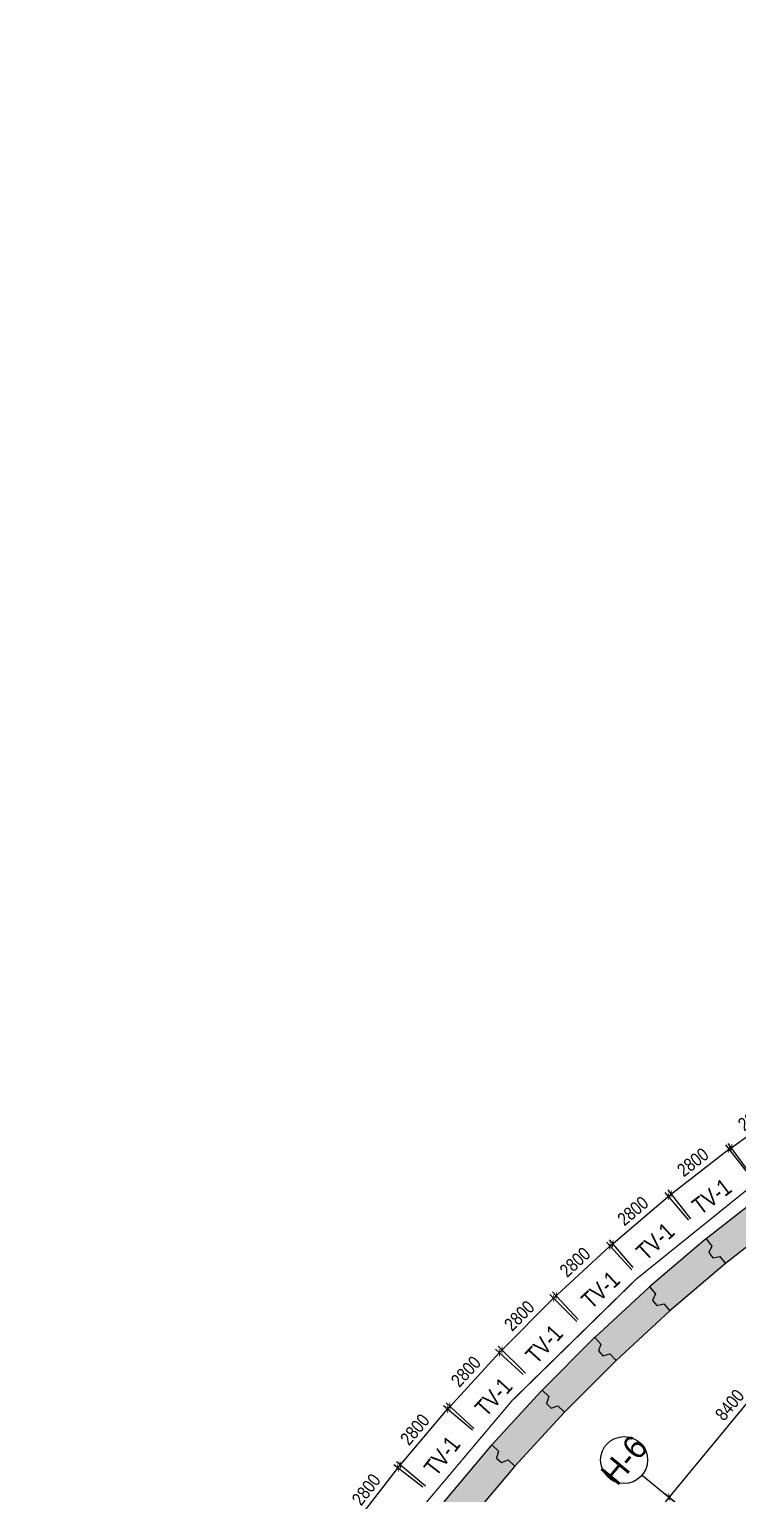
# Model space of a CAD drawing. Header units: millimetres. Extents: x -1534340 to 1713810, y -1348191 to 1114081.
# Drawn here: x 830119 to 857232, y -67028 to -10939 of the extents above; entities that cross this region are included whole.
import ezdxf
from ezdxf.enums import TextEntityAlignment as Align

# ---------------------------------------------------------------- set-up
doc = ezdxf.new("R2010")
doc.units = ezdxf.units.MM
doc.header["$LTSCALE"] = 100
doc.header["$PDMODE"] = 32
doc.header["$PDSIZE"] = 2.5
for name, pattern in [('CENTER2', [1.125, 0.75, -0.125, 0.125, -0.125]), ('DASHDOT', [1, 0.5, -0.25, 0, -0.25]), ('DASHED', [4.5, 3, -1.5])]:
    doc.linetypes.add(name, pattern=pattern)
for name, color, linetype in [('A-GRID-SYM', 50, 'Continuous'), ('ccu11-Dim', 8, 'Continuous'), ('ccu11-Khuat', 9, 'DASHED'), ('ccu12-Hatch', 250, 'Continuous'), ('ccu12-Manh', 8, 'Continuous'), ('ccu12-Truc', 13, 'CENTER2'), ('KC-Betong', 6, 'Continuous'), ('Xref_ST_MBDV Cot vach 30.7.2022$0$Xref_ST_MBDV Cot vach 30.7.2022|Xref_ST_MBDV Cot vach 30.7.2022|Xref_ST_MBDV Cot vach 30.7.2022|Xref_ST_MBDV Cot vach 30.7.2022|A-CORE-OTLN', 2, 'Continuous'), ('Xref_ST_MBDV Cot vach 30.7.2022$0$Xref_ST_MBDV Cot vach 30.7.2022|Xref_ST_MBDV Cot vach 30.7.2022|Xref_ST_MBDV Cot vach 30.7.2022|Xref_ST_MBDV Cot vach 30.7.2022|ccu12-Thay', 7, 'Continuous')]:
    doc.layers.add(name, color=color, linetype=linetype)
doc.layers.add('ccu12-Tencaukien', color=9, linetype='Continuous', lineweight=15)
doc.styles.add('Arial', font='arial.ttf', dxfattribs={"width": 0.7})
doc.styles.add('Arial Narrow', font='ARIALN.TTF')
doc.styles.add('HBA-Text', font='GOTHIC.TTF')
doc.dimstyles.new('ccu12-200', dxfattribs={"dimscale": 200, "dimtxt": 2.5, "dimasz": 1, "dimexe": 1, "dimexo": 2, "dimgap": 1, "dimtad": 1, "dimdec": 0, "dimrnd": 5, "dimdsep": 46, "dimtxsty": 'Arial Narrow', "dimblk": 'ARCHTICK', "dimcen": -1, "dimdle": 1, "dimclrd": 256, "dimclre": 256, "dimclrt": 3, "dimadec": 0, "dimazin": 2, "dimtfac": 0.1, "dimtdec": 0, "dimtmove": 0, "dimatfit": 1, "dimldrblk": 'ARCHTICK', "dimfxl": 1, "dimtvp": 0.833333, "dimtolj": 1, "dimtzin": 12, "dimarcsym": 0})

# ---------------------------------------------------------------- blocks, each defined once
blk = doc.blocks.new('_ARCHTICK')
at = {"color": 0, "linetype": 'ByBlock', "const_width": 0.15}
blk.add_lwpolyline([(-0.5, -0.5), (0.5, 0.5)], dxfattribs=at)
blk = doc.blocks.new('*D3270')
at = {"layer": 'ccu11-Dim', "lineweight": -2, "ltscale": 0.5, "transparency": 16777216}
for p, q in [((856829, -53899), (859410, -52007)), ((859967, -53106), (859130, -51964)), ((857709, -54761), (856872, -53620))]:
    blk.add_line(p, q, dxfattribs=at)
at = {"layer": 'Defpoints', "color": 0, "ltscale": 0.5, "transparency": 16777216}
for p in [(859249, -52126), (860203, -53429), (857945, -55084)]:
    blk.add_point(p, dxfattribs=at)
at = {"layer": 'ccu11-Dim', "lineweight": -2, "ltscale": 0.5, "transparency": 16777216, "xscale": 200, "yscale": 200, "zscale": 200}
for p, rotation in [((859249, -52126), 36.23728808908879), ((856990, -53781), 216.2372880890888)]:
    blk.add_blockref('_ARCHTICK', p, dxfattribs=dict(at, rotation=rotation))
at = {"layer": 'ccu11-Dim', "color": 3, "ltscale": 0.5, "transparency": 16777216, "insert": (857850, -52586), "char_height": 500, "attachment_point": 5, "rotation": 36.2373, "style": 'Arial Narrow', "bg_fill": 3, "box_fill_scale": 1.1, "bg_fill_color": 256, "bg_fill_true_color": 13158600, "bg_fill_transparency": 0}
blk.add_mtext('\\A1;2800', dxfattribs=at)
blk = doc.blocks.new('*D3271')
at = {"layer": 'ccu11-Dim', "lineweight": -2, "ltscale": 0.5, "transparency": 16777216}
for p, q in [((854535, -55674), (857058, -53706)), ((857640, -54777), (856777, -53671)), ((855432, -56500), (854569, -55393))]:
    blk.add_line(p, q, dxfattribs=at)
at = {"layer": 'Defpoints', "color": 0, "ltscale": 0.5, "transparency": 16777216}
for p in [(856900, -53829), (857886, -55093), (855678, -56815)]:
    blk.add_point(p, dxfattribs=at)
at = {"layer": 'ccu11-Dim', "lineweight": -2, "ltscale": 0.5, "transparency": 16777216, "xscale": 200, "yscale": 200, "zscale": 200}
for p, rotation in [((856900, -53829), 37.95308741814227), ((854692, -55551), 217.9530874181423)]:
    blk.add_blockref('_ARCHTICK', p, dxfattribs=dict(at, rotation=rotation))
at = {"layer": 'ccu11-Dim', "color": 3, "ltscale": 0.5, "transparency": 16777216, "insert": (855516, -54331), "char_height": 500, "attachment_point": 5, "rotation": 37.9531, "style": 'Arial Narrow', "bg_fill": 3, "box_fill_scale": 1.1, "bg_fill_color": 256, "bg_fill_true_color": 13158600, "bg_fill_transparency": 0}
blk.add_mtext('\\A1;2800', dxfattribs=at)
blk = doc.blocks.new('*D3272')
at = {"layer": 'ccu11-Dim', "lineweight": -2, "ltscale": 0.5, "transparency": 16777216}
for p, q in [((852296, -57580), (854735, -55509)), ((855362, -56556), (854453, -55486)), ((853228, -58369), (852319, -57298))]:
    blk.add_line(p, q, dxfattribs=at)
at = {"layer": 'Defpoints', "color": 0, "ltscale": 0.5, "transparency": 16777216}
for p in [(854583, -55638), (855621, -56861), (853486, -58673)]:
    blk.add_point(p, dxfattribs=at)
at = {"layer": 'ccu11-Dim', "lineweight": -2, "ltscale": 0.5, "transparency": 16777216, "xscale": 200, "yscale": 200, "zscale": 200}
for p, rotation in [((854583, -55638), 40.33351747039099), ((852448, -57450), 220.333517470391)]:
    blk.add_blockref('_ARCHTICK', p, dxfattribs=dict(at, rotation=rotation))
at = {"layer": 'ccu11-Dim', "color": 3, "ltscale": 0.5, "transparency": 16777216, "insert": (853221, -56197), "char_height": 500, "attachment_point": 5, "rotation": 40.3335, "style": 'Arial Narrow', "bg_fill": 3, "box_fill_scale": 1.1, "bg_fill_color": 256, "bg_fill_true_color": 13158600, "bg_fill_transparency": 0}
blk.add_mtext('\\A1;2800', dxfattribs=at)
blk = doc.blocks.new('*D3273')
at = {"layer": 'ccu11-Dim', "lineweight": -2, "ltscale": 0.5, "transparency": 16777216}
for p, q in [((850139, -59578), (852490, -57408)), ((853179, -58449), (852207, -57396)), ((851122, -60349), (850150, -59296))]:
    blk.add_line(p, q, dxfattribs=at)
at = {"layer": 'Defpoints', "color": 0, "ltscale": 0.5, "transparency": 16777216}
for p in [(852343, -57543), (853451, -58743), (851393, -60642)]:
    blk.add_point(p, dxfattribs=at)
at = {"layer": 'ccu11-Dim', "lineweight": -2, "ltscale": 0.5, "transparency": 16777216, "xscale": 200, "yscale": 200, "zscale": 200}
for p, rotation in [((852343, -57543), 42.71432604948188), ((850286, -59443), 222.7143260494819)]:
    blk.add_blockref('_ARCHTICK', p, dxfattribs=dict(at, rotation=rotation))
at = {"layer": 'ccu11-Dim', "color": 3, "ltscale": 0.5, "transparency": 16777216, "insert": (851005, -58158), "char_height": 500, "attachment_point": 5, "rotation": 42.7143, "style": 'Arial Narrow', "bg_fill": 3, "box_fill_scale": 1.1, "bg_fill_color": 256, "bg_fill_true_color": 13158600, "bg_fill_transparency": 0}
blk.add_mtext('\\A1;2800', dxfattribs=at)
blk = doc.blocks.new('*D3274')
at = {"layer": 'ccu11-Dim', "lineweight": -2, "ltscale": 0.5, "transparency": 16777216}
for p, q in [((848067, -61665), (850326, -59398)), ((851080, -60433), (850043, -59399)), ((849104, -62416), (848066, -61382))]:
    blk.add_line(p, q, dxfattribs=at)
at = {"layer": 'Defpoints', "color": 0, "ltscale": 0.5, "transparency": 16777216}
for p in [(850185, -59540), (851364, -60715), (849387, -62698)]:
    blk.add_point(p, dxfattribs=at)
at = {"layer": 'ccu11-Dim', "lineweight": -2, "ltscale": 0.5, "transparency": 16777216, "xscale": 200, "yscale": 200, "zscale": 200}
for p, rotation in [((850185, -59540), 45.09381560666347), ((848208, -61523), 225.0938156066635)]:
    blk.add_blockref('_ARCHTICK', p, dxfattribs=dict(at, rotation=rotation))
at = {"layer": 'ccu11-Dim', "color": 3, "ltscale": 0.5, "transparency": 16777216, "insert": (848874, -60210), "char_height": 500, "attachment_point": 5, "rotation": 45.0938, "style": 'Arial Narrow', "bg_fill": 3, "box_fill_scale": 1.1, "bg_fill_color": 256, "bg_fill_true_color": 13158600, "bg_fill_transparency": 0}
blk.add_mtext('\\A1;2800', dxfattribs=at)
blk = doc.blocks.new('*D3275')
at = {"layer": 'ccu11-Dim', "lineweight": -2, "ltscale": 0.5, "transparency": 16777216}
for p, q in [((846083, -63835), (848246, -61476)), ((849027, -62464), (847963, -61489)), ((847134, -64528), (846070, -63552))]:
    blk.add_line(p, q, dxfattribs=at)
at = {"layer": 'Defpoints', "color": 0, "ltscale": 0.5, "transparency": 16777216}
for p in [(848110, -61624), (849321, -62734), (847429, -64798)]:
    blk.add_point(p, dxfattribs=at)
at = {"layer": 'ccu11-Dim', "lineweight": -2, "ltscale": 0.5, "transparency": 16777216, "xscale": 200, "yscale": 200, "zscale": 200}
for p, rotation in [((848110, -61624), 47.47316578508259), ((846218, -63687), 227.4731657850826)]:
    blk.add_blockref('_ARCHTICK', p, dxfattribs=dict(at, rotation=rotation))
at = {"layer": 'ccu11-Dim', "color": 3, "ltscale": 0.5, "transparency": 16777216, "insert": (846829, -62348), "char_height": 500, "attachment_point": 5, "rotation": 47.4732, "style": 'Arial Narrow', "bg_fill": 3, "box_fill_scale": 1.1, "bg_fill_color": 256, "bg_fill_true_color": 13158600, "bg_fill_transparency": 0}
blk.add_mtext('\\A1;2800', dxfattribs=at)
blk = doc.blocks.new('*D3276')
at = {"layer": 'ccu11-Dim', "lineweight": -2, "ltscale": 0.5, "transparency": 16777216}
for p, q in [((844191, -66086), (846254, -63640)), ((847082, -64600), (845973, -63664)), ((845277, -66740), (844167, -65804))]:
    blk.add_line(p, q, dxfattribs=at)
at = {"layer": 'Defpoints', "color": 0, "ltscale": 0.5, "transparency": 16777216}
for p in [(846125, -63793), (847388, -64858), (845583, -66998)]:
    blk.add_point(p, dxfattribs=at)
at = {"layer": 'ccu11-Dim', "lineweight": -2, "ltscale": 0.5, "transparency": 16777216, "xscale": 200, "yscale": 200, "zscale": 200}
for p, rotation in [((846125, -63793), 49.85281890317546), ((844320, -65933), 229.8528189031755)]:
    blk.add_blockref('_ARCHTICK', p, dxfattribs=dict(at, rotation=rotation))
at = {"layer": 'ccu11-Dim', "color": 3, "ltscale": 0.5, "transparency": 16777216, "insert": (844875, -64569), "char_height": 500, "attachment_point": 5, "rotation": 49.8528, "style": 'Arial Narrow', "bg_fill": 3, "box_fill_scale": 1.1, "bg_fill_color": 256, "bg_fill_true_color": 13158600, "bg_fill_transparency": 0}
blk.add_mtext('\\A1;2800', dxfattribs=at)
blk = doc.blocks.new('*D3277')
at = {"layer": 'ccu11-Dim', "lineweight": -2, "ltscale": 0.5, "transparency": 16777216}
for p, q in [((842394, -68413), (844354, -65883)), ((845183, -66779), (844073, -65919)), ((843468, -68993), (842358, -68132))]:
    blk.add_line(p, q, dxfattribs=at)
at = {"layer": 'Defpoints', "color": 0, "ltscale": 0.5, "transparency": 16777216}
for p in [(844231, -66042), (845499, -67024), (843785, -69238)]:
    blk.add_point(p, dxfattribs=at)
at = {"layer": 'ccu11-Dim', "lineweight": -2, "ltscale": 0.5, "transparency": 16777216, "xscale": 200, "yscale": 200, "zscale": 200}
for p, rotation in [((844231, -66042), 52.23231984300036), ((842516, -68255), 232.2323198430004)]:
    blk.add_blockref('_ARCHTICK', p, dxfattribs=dict(at, rotation=rotation))
at = {"layer": 'ccu11-Dim', "color": 3, "ltscale": 0.5, "transparency": 16777216, "insert": (843014, -66869), "char_height": 500, "attachment_point": 5, "rotation": 52.2323, "style": 'Arial Narrow', "bg_fill": 3, "box_fill_scale": 1.1, "bg_fill_color": 256, "bg_fill_true_color": 13158600, "bg_fill_transparency": 0}
blk.add_mtext('\\A1;2800', dxfattribs=at)
blk = doc.blocks.new('GRID-SYM-flat-216')
at = {"layer": 'A-GRID-SYM', "ltscale": 0.5}
blk.add_circle((0, 0), 900, dxfattribs=at)
at = {"layer": 'A-GRID-SYM', "style": 'HBA-Text'}
blk.add_attdef('GRID', text='', height=900, rotation=50.4488, dxfattribs=at).set_placement((0, 0), align=Align.MIDDLE_CENTER)
blk = doc.blocks.new('*D3026')
at = {"layer": 'ccu11-Dim', "lineweight": -2, "ltscale": 0.5, "transparency": 16777216}
for p, q in [((7381, 48635), (1777, 41850)), ((9473, 46648), (7099, 48608)), ((4120, 40174), (1750, 42131))]:
    blk.add_line(p, q, dxfattribs=at)
at = {"layer": 'Defpoints', "color": 0, "ltscale": 0.5, "transparency": 16777216}
for p in [(9781, 46393, 0), (1905, 42004), (4429, 39919, 0)]:
    blk.add_point(p, dxfattribs=at)
at = {"layer": 'ccu11-Dim', "lineweight": -2, "ltscale": 0.5, "transparency": 16777216, "xscale": 200, "yscale": 200, "zscale": 200}
for p, rotation in [((7253, 48481), 50.44882678937908), ((1905, 42004), 230.4488267893791)]:
    blk.add_blockref('_ARCHTICK', p, dxfattribs=dict(at, rotation=rotation))
at = {"layer": 'ccu11-Dim', "color": 3, "ltscale": 0.5, "transparency": 16777216, "insert": (4228, 45532), "char_height": 500, "attachment_point": 5, "rotation": 50.4488, "style": 'Arial Narrow', "bg_fill": 3, "box_fill_scale": 1.1, "bg_fill_color": 256, "bg_fill_true_color": 13158600, "bg_fill_transparency": 0}
blk.add_mtext('\\A1;8400', dxfattribs=at)
blk = doc.blocks.new('*D3038')
at = {"layer": 'ccu11-Dim', "lineweight": -2, "ltscale": 0.5, "transparency": 16777216}
for p, q in [((12730, 55112), (7126, 48326)), ((14821, 53125), (12448, 55085)), ((9469, 46651), (7099, 48608))]:
    blk.add_line(p, q, dxfattribs=at)
at = {"layer": 'Defpoints', "color": 0, "ltscale": 0.5, "transparency": 16777216}
for p in [(15130, 52870, 0), (7253, 48481), (9778, 46396, 0)]:
    blk.add_point(p, dxfattribs=at)
at = {"layer": 'ccu11-Dim', "lineweight": -2, "ltscale": 0.5, "transparency": 16777216, "xscale": 200, "yscale": 200, "zscale": 200}
for p, rotation in [((12602, 54957), 50.44882678937908), ((7253, 48481), 230.4488267893791)]:
    blk.add_blockref('_ARCHTICK', p, dxfattribs=dict(at, rotation=rotation))
at = {"layer": 'ccu11-Dim', "color": 3, "ltscale": 0.5, "transparency": 16777216, "insert": (9577, 52009), "char_height": 500, "attachment_point": 5, "rotation": 50.4488, "style": 'Arial Narrow', "bg_fill": 3, "box_fill_scale": 1.1, "bg_fill_color": 256, "bg_fill_true_color": 13158600, "bg_fill_transparency": 0}
blk.add_mtext('\\A1;8400', dxfattribs=at)
blk = doc.blocks.new('LUOI TRUC-NT2')
at = {"layer": 'ccu12-Truc', "ltscale": 30}
blk.add_line((6230.3, 49325.5), (29372, 30214.3), dxfattribs=at)
at = {"layer": 'KC-Betong', "ltscale": 0.5}
blk.add_blockref('GRID-SYM-flat-216', (5536.4, 49898.6), dxfattribs=at).add_auto_attribs({'GRID': 'H-6'})
at = {"layer": 'ccu11-Dim', "ltscale": 0.5}
dim = blk.add_linear_dim(base=(1904.6, 42003.7), p1=(9781, 46393.2, 0), p2=(4428.7, 39919.2, 0), angle=50.44883, dimstyle='ccu12-200', override={"dimfxl": 150, "dimtfill": 1}, dxfattribs=at)
dim.commit()
dim.dimension.update_dxf_attribs({"geometry": '*D3026', "text_midpoint": (4227.9, 45532.1)})
dim = blk.add_linear_dim(base=(7253.4, 48480.6), p1=(15129.8, 52870.1, 0), p2=(9777.5, 46396.1, 0), angle=50.44883, dimstyle='ccu12-200', override={"dimfxl": 150, "dimtfill": 1}, dxfattribs=at)
dim.commit()
dim.dimension.update_dxf_attribs({"geometry": '*D3038', "text_midpoint": (9576.8, 52009)})
blk = doc.blocks.new('123')
at = {"layer": 'Xref_ST_MBDV Cot vach 30.7.2022$0$Xref_ST_MBDV Cot vach 30.7.2022|Xref_ST_MBDV Cot vach 30.7.2022|Xref_ST_MBDV Cot vach 30.7.2022|Xref_ST_MBDV Cot vach 30.7.2022|ccu12-Thay', "ltscale": 10}
for points in [[(856029.6, -57265.6), (856244.8, -57541.4), (856124.4, -57793.9), (856278.3, -57991.2), (856552.5, -57935.9), (856767.6, -58211.8)], [(853856.6, -59109.3), (854083, -59376), (853973.2, -59633.2), (854135.2, -59823.9), (854406.8, -59757.4), (854633.2, -60024)], [(851761.9, -61041.7), (851999.2, -61298.8), (851900.3, -61560.4), (852070, -61744.2), (852338.6, -61666.4), (852575.9, -61923.4)], [(849749.4, -63059.4), (849997.2, -63306.4), (849909.1, -63571.9), (850086.3, -63748.5), (850351.5, -63659.6), (850599.3, -63906.5)], [(847822.3, -65158.9), (848080.1, -65395.4), (848003.2, -65664.3), (848187.6, -65833.4), (848448.9, -65733.6), (848706.7, -65970)]]:
    blk.add_lwpolyline(points, dxfattribs=at)
at = {"layer": 'ccu11-Dim', "ltscale": 0.5}
dim = blk.add_linear_dim(base=(859248.6, -52125.7), p1=(857945.1, -55083.8), p2=(860203.5, -53428.6), angle=36.23729, dimstyle='ccu12-200', override={"dimzin": 0, "dimfxl": 150, "dimtfill": 1}, dxfattribs=at)
dim.commit()
dim.dimension.update_dxf_attribs({"geometry": '*D3270', "text_midpoint": (857850.2, -52586)})
dim = blk.add_linear_dim(base=(856900.3, -53829.1), p1=(855678.2, -56814.9), p2=(857886, -55092.9), angle=37.95309, dimstyle='ccu12-200', override={"dimzin": 0, "dimfxl": 150, "dimtfill": 1}, dxfattribs=at)
dim.commit()
dim.dimension.update_dxf_attribs({"geometry": '*D3271', "text_midpoint": (855516.4, -54331.1)})
dim = blk.add_linear_dim(base=(854582.5, -55638.2), p1=(853486.5, -58673.4), p2=(855620.9, -56861.2), angle=40.33352, dimstyle='ccu12-200', override={"dimzin": 0, "dimfxl": 150, "dimtfill": 1}, dxfattribs=at)
dim.commit()
dim.dimension.update_dxf_attribs({"geometry": '*D3272', "text_midpoint": (853220.6, -56197.3)})
dim = blk.add_linear_dim(base=(852342.8, -57543.2), p1=(851393.3, -60642.4), p2=(853450.6, -58743.1), angle=42.71433, dimstyle='ccu12-200', override={"dimzin": 0, "dimfxl": 150, "dimtfill": 1}, dxfattribs=at)
dim.commit()
dim.dimension.update_dxf_attribs({"geometry": '*D3273', "text_midpoint": (851005.3, -58158.4)})
dim = blk.add_linear_dim(base=(850184.7, -59540), p1=(849387.1, -62698.4), p2=(851363.8, -60715.2), angle=45.09382, dimstyle='ccu12-200', override={"dimzin": 0, "dimfxl": 150, "dimtfill": 1}, dxfattribs=at)
dim.commit()
dim.dimension.update_dxf_attribs({"geometry": '*D3274', "text_midpoint": (848873.9, -60210.1)})
dim = blk.add_linear_dim(base=(848110.4, -61623.8), p1=(847428.7, -64797.9), p2=(849321.3, -62734.4), angle=47.47317, dimstyle='ccu12-200', override={"dimzin": 0, "dimfxl": 150, "dimtfill": 1}, dxfattribs=at)
dim.commit()
dim.dimension.update_dxf_attribs({"geometry": '*D3275', "text_midpoint": (846828.6, -62347.8)})
dim = blk.add_linear_dim(base=(846125.5, -63792.8), p1=(845582.8, -66998.2), p2=(847388.1, -64857.9), angle=49.85282, dimstyle='ccu12-200', override={"dimzin": 0, "dimfxl": 150, "dimtfill": 1}, dxfattribs=at)
dim.commit()
dim.dimension.update_dxf_attribs({"geometry": '*D3276', "text_midpoint": (844874.8, -64569.4)})
dim = blk.add_linear_dim(base=(844231.2, -66041.5), p1=(843784.5, -69237.5), p2=(845499.4, -67024.1), angle=52.23232, dimstyle='ccu12-200', override={"dimzin": 0, "dimfxl": 150, "dimtfill": 1}, dxfattribs=at)
dim.commit()
dim.dimension.update_dxf_attribs({"geometry": '*D3277', "text_midpoint": (843013.8, -66869.4)})
at = {"layer": 'ccu12-Hatch', "ltscale": 0.5}
h = blk.add_hatch(dxfattribs=at)
h.set_pattern_fill('VATLIEU04', color=256, scale=50, pattern_type=2)
h.set_pattern_definition([(50, (327621.98, 43816.84), (358.63009, -31.37607), [37.5, -412.5]), (355, (327621.98, 43816.84), (-69.37567, 376.09607), [30, -330]), (100.4514, (327651.86, 43814.22), (289.25469, 344.71977), [31.8701, -350.57106]), (46.1842, (327622, 43916.84), (533.62052, -82.7595), [56.25, -618.75]), (96.6356, (327666.45, 43909.94), (467.33135, 487.05894), [47.80514, -525.8565]), (351.1842, (327622, 43916.84), (467.33097, 487.0593), [45, -495]), (21, (327671.98, 43891.84), (298.45353, -201.30945), [37.5, -412.5]), (326, (327671.98, 43891.84), (121.65767, 362.57502), [30, -330]), (71.4514, (327696.85, 43875.06), (420.11131, 161.26525), [31.8701, -350.57106]), (37.5, (327621.98, 43816.84), (6.079928, 166.446927), [0, -326, 0, -335, 0, -331.25]), (7.5, (327621.98, 43816.84), (131.53477, 197.205856), [0, -191, 0, -318.5, 0, -126.25]), (327.5, (327510.48, 43816.84), (266.911218, -11.277436), [0, -125, 0, -390, 0, -517.5]), (317.5, (327460.48, 43816.84), (291.593085, 50.05249), [0, -162.5, 0, -259, 0, -367.5]), (45, (327621.98, 43816.84), (-150.26019, 150.26019), []), (45, (327621.98, 43878.09), (-150.26019, 150.26019), [])])
h.paths.add_polyline_path([(831484.9, -120804.1), (831961.6, -123563.2), (831969.5, -123603.9), (832560.1, -126340.9), (832569.7, -126381.2), (833273.1, -129091.4), (833284.3, -129131.2), (834099.2, -131810), (834112.1, -131849.4), (835037.3, -134492.1), (835051.8, -134530.9), (836085.5, -137133.1), (836101.6, -137171.2), (837242.2, -139728.4), (837259.9, -139765.8), (838505.4, -142273.6), (838524.9, -142310.8), (840046.1, -145075.5), (840069.2, -145115.3), (841530.3, -147503.8), (841552.9, -147539.1), (843113, -149864.3), (843136.8, -149898.2), (844791.7, -152156.7), (844816.9, -152189.6), (846563.9, -154377.7), (846590.4, -154409.5), (848426.6, -156523.5), (848454.3, -156554.2), (850376.4, -158590.3), (850405.4, -158619.8), (852410.1, -160574.6), (852440.3, -160602.9), (854524.2, -162473), (854555.6, -162500), (856715.1, -164282.3), (856747.6, -164308), (858979, -165999.4), (859012.5, -166023.7), (861312.1, -167621.2), (861346.5, -167644.1), (863710.2, -169145.1), (863745.6, -169166.6), (866169.5, -170568.4), (866205.7, -170588.4), (868685.5, -171888.7), (868722.5, -171907.2), (871254, -173103.7), (871291.8, -173120.6), (873870.6, -174211.3), (873909.1, -174226.7), (876530.9, -175209.7), (876569.9, -175223.4), (879230.1, -176097), (879269.7, -176109.1), (881963.8, -176871.9), (882003.9, -176882.4), (884727.3, -177532.9), (884767.8, -177541.7), (887515.7, -178079), (887556.5, -178086.1), (890324.4, -178509.1), (890358.1, -178513.6), (893138.7, -178842.3), (893150.9, -178843.7), (912642, -180906.5), (953995.3, -179599.5), (959988.4, -171932.1), (930494, -35101.7), (926370.6, -19408.6), (912149.8, -15390.2), (905913, -20117.4), (882458.3, -38011.9), (876496.1, -42321.6), (875023.9, -45606.8), (870919.8, -48573.5), (867338.6, -48941.1), (865069.4, -50581.4), (862800.1, -52221.7), (860530.9, -53862), (860524.5, -53866.7), (858266.1, -55521.9), (858237.5, -55543.5), (856029.6, -57265.6), (855991, -57297), (853856.6, -59109.3), (853819.2, -59142.4), (851761.9, -61041.7), (851726, -61076.3), (849749.4, -63059.4), (849714.9, -63095.4), (847822.3, -65158.9), (847789.4, -65196.3), (845984.1, -67336.6), (845952.8, -67375.4), (844237.9, -69588.8), (844208.2, -69628.8), (842586.7, -71911.5), (842558.6, -71952.7), (841033.3, -74300.8), (841007, -74343.1), (839580.5, -76752.4), (839556, -76795.8), (838230.7, -79262.4), (838208, -79306.7), (836986.3, -81826.1), (836965.5, -81871.4), (835849.4, -84439.4), (835830.5, -84485.5), (834822, -87097.6), (834805.1, -87144.4), (833905.9, -89796.1), (833890.9, -89843.6), (833102.6, -92530.4), (833089.5, -92578.5), (832413.5, -95295.6), (832402.5, -95344.2), (831839.8, -98087.1), (831830.8, -98136.1), (831382.5, -100900), (831375.5, -100949.3), (831042.4, -103729.4), (831037.5, -103779), (830820, -106570.6), (830817.2, -106620.8), (830717, -109419), (830716.2, -109467.6), (830729.3, -112267.6), (830730.7, -112318.4), (830862.4, -115115.3), (830865.2, -115156.4), (831112, -117945.5), (831116.5, -117986.7), (831478.7, -120763.2)])
h.paths.add_polyline_path([(929521.1, -35334.2), (925548.7, -20215.5), (912357, -16487.9), (906518.3, -20913.4), (883054.6, -38814.8), (877299.1, -42975.1), (875826.9, -46260.3), (871288.4, -49540.9), (867707.3, -49908.5), (865655.2, -51391.9), (865772.4, -51554), (863503.1, -53194.3), (861233.9, -54834.6), (858975.5, -56489.7), (856767.6, -58211.8), (854633.2, -60024), (852575.9, -61923.4), (850599.3, -63906.5), (848706.7, -65970), (846901.4, -68110.3), (845186.5, -70323.7), (843565, -72606.4), (842039.6, -74954.5), (840613.1, -77363.8), (839287.8, -79830.3), (838066.1, -82349.7), (836950, -84917.7), (835941.5, -87529.8), (835042.3, -90181.5), (834254, -92868.2), (833578, -95585.4), (833015.3, -98328.2), (832567, -101092.1), (832233.8, -103872.2), (832016.4, -106663.8), (831916.2, -109462), (831929.3, -112261.9), (832061.1, -115058.8), (831861.3, -115068.3), (832108.1, -117857.3), (832470.3, -120633.8), (832947, -123392.9), (833537.6, -126130), (834241, -128840.2), (835056, -131518.9), (835981.1, -134161.7), (837014.9, -136763.9), (838155.5, -139321), (839401, -141828.7), (840922.2, -144593.4), (842383.3, -146982), (843943.4, -149307.1), (845598.4, -151565.7), (847345.4, -153753.8), (849181.5, -155867.7), (851103.6, -157903.8), (853108.2, -159858.6), (855192.1, -161728.8), (857351.6, -163511.1), (859583.1, -165202.4), (861882.6, -166800), (864246.3, -168300.9), (866670.1, -169702.8), (869149.9, -171003.1), (871681.3, -172199.6), (874260.2, -173290.3), (876881.9, -174273.3), (879542.2, -175147), (882236.3, -175909.7), (884959.6, -176560.3), (887707.6, -177097.6), (890475.5, -177520.5), (893256.1, -177849.2), (912679, -179904.8), (953495.8, -178614.8), (958912.2, -171685.2)], flags=16)
at = {"layer": 'ccu11-Khuat', "color": 1, "linetype": 'DASHDOT', "ltscale": 18, "const_width": 50}
blk.add_lwpolyline([(925484.4, -13871.6), (917075.8, -10966.5), (905580.1, -19679.6), (882130.3, -37570.3), (858513.2, -54641.9, 0.6850113), (891832.8, -179257.3), (912621.7, -181457.4), (954270.1, -180141.1), (960580.4, -172068), (931029, -34973.8)], format="xyb", close=True, dxfattribs=at)
at = {"layer": 'Xref_ST_MBDV Cot vach 30.7.2022$0$Xref_ST_MBDV Cot vach 30.7.2022|Xref_ST_MBDV Cot vach 30.7.2022|Xref_ST_MBDV Cot vach 30.7.2022|Xref_ST_MBDV Cot vach 30.7.2022|A-CORE-OTLN', "color": 6}
for points in [[(858237.5, -55543.5), (856029.6, -57265.6), (855991, -57297), (853856.6, -59109.3), (853819.2, -59142.4), (851761.9, -61041.7), (851726, -61076.3), (849749.4, -63059.4), (849714.9, -63095.4), (847822.3, -65158.9), (847789.4, -65196.3), (845984.1, -67336.6)], [(912357, -16487.9), (906518.3, -20913.4), (883054.6, -38814.8), (877299.1, -42975.1), (875826.9, -46260.3), (871288.4, -49540.9), (867707.3, -49908.5), (865655.2, -51391.9), (865772.4, -51554), (863503.1, -53194.3), (861233.9, -54834.6), (858975.5, -56489.7), (856767.6, -58211.8), (854633.2, -60024), (852575.9, -61923.4), (850599.3, -63906.5), (848706.7, -65970), (846901.4, -68110.3)]]:
    blk.add_lwpolyline(points, dxfattribs=at)
at = {"layer": 'ccu11-Dim'}
blk.add_blockref('LUOI TRUC-NT2', (847349.3, -115636.8), dxfattribs=at)
at = {"layer": 'ccu12-Tencaukien', "color": 2, "style": 'Arial', "width": 0.8}
for rotation, p in [(37.15991, (856433.7, -55903)), (43.02835, (854298.6, -57599.6)), (43.02835, (852202.8, -59455.4)), (47.7751, (850064.7, -61517.8)), (47.7751, (848130, -63541.1)), (52.22489, (846172.6, -65776.2))]:
    blk.add_text('TV-1', height=650, rotation=rotation, dxfattribs=at).set_placement(p, align=Align.CENTER)

msp = doc.modelspace()

# ---------------------------------------------------------------- block references
at = {"layer": 'ccu12-Manh'}
msp.add_blockref('123', (0, 0), dxfattribs=at)

doc.saveas('drawing.dxf')
